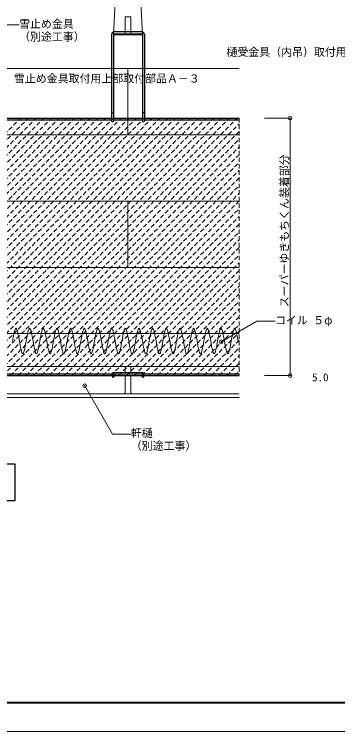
# Model space of a CAD drawing. Units: millimetres on the paper, with parts at other scales. Extents: x -210 to 210, y -148 to 150.
# Drawn here: x -62.3 to 26.4, y -148.5 to 48.4 of the extents above; entities that cross this region are included whole.
import ezdxf
from ezdxf.enums import TextEntityAlignment as Align

# ---------------------------------------------------------------- set-up
doc = ezdxf.new("R2010")
doc.units = ezdxf.units.MM
doc.header["$PDMODE"] = 32
doc.header["$PDSIZE"] = 1
doc.linetypes.add('DASHED1', pattern=[1.8, 1.2, -0.6])
for name, color, linetype, lineweight in [('0-2', 5, 'Continuous', 9), ('0-4', 5, 'Continuous', 9), ('0-5', 6, 'Continuous', 9), ('0-6', 5, 'DASHED1', 9), ('0-8', 5, 'Continuous', 9), ('0-9', 2, 'Continuous', 25), ('0-A', 5, 'Continuous', 9), ('F-0_通り芯', 6, 'Continuous', 9)]:
    doc.layers.add(name, color=color, linetype=linetype, lineweight=lineweight)
doc.styles.add('ＭＳ ゴシック', font='')
doc.styles.get('ＭＳ ゴシック').set_extended_font_data('MS Gothic')

msp = doc.modelspace()

# ---------------------------------------------------------------- linework, layer by layer
at = {"layer": '0-2'}
for p, q in [((-182.617, 33.579), (-0.617, 33.579)), ((-31.117, 15.379), (-31.117, 33.579)), ((-182.617, 15.379), (-0.617, 15.379)), ((-182.617, -2.821), (-0.617, -2.821)), ((-31.117, -21.021), (-31.117, -2.821)), ((-182.617, -21.021), (-0.617, -21.021)), ((-182.617, -39.221), (-0.617, -39.221)), ((-182.617, -48.221), (-0.617, -48.221)), ((-31.867, -48.221), (-31.867, -49.901)), ((-30.367, -48.221), (-30.367, -49.901)), ((-31.867, -50.721), (-31.867, -55.721)), ((-30.367, -50.721), (-30.367, -55.721)), ((-182.617, -55.721), (-0.617, -55.721)), ((-182.617, -56.721), (-0.617, -56.721))]:
    msp.add_line(p, q, dxfattribs=at)
at = {"layer": '0-4'}
for p, q in [((-66.003, 45.548), (-61.003, 45.548)), ((-5.531, -41.444), (4.223, -35.812)), ((4.223, -35.812), (9.223, -35.812))]:
    msp.add_line(p, q, dxfattribs=at)
msp.add_lwpolyline([(-43.001, -53.534), (-35.351, -66.784), (-30.351, -66.784)], dxfattribs=at)
at = {"layer": '0-4', "color": 2, "lineweight": 25}
msp.add_lwpolyline([(-62.066, -75.056), (-122.066, -75.056), (-122.066, -85.056), (-62.066, -85.056)], close=True, dxfattribs=at)
at = {"layer": '0-4'}
for p in [(-5.531, -41.444), (-43.001, -53.534)]:
    msp.add_point(p, dxfattribs=at)
at = {"layer": '0-5'}
for p, q in [((13.383, 19.939), (6.383, 19.939)), ((13.383, 19.939), (13.383, -50.721)), ((13.383, -50.721), (6.383, -50.721))]:
    msp.add_line(p, q, dxfattribs=at)
at = {"layer": '0-5', "color": 2}
for p in [(13.383, 19.939), (13.383, -50.721)]:
    msp.add_point(p, dxfattribs=at)
at = {"layer": '0-6'}
for p, q in [((-131.251, -50.721), (-60.591, 19.939)), ((-129.13, -50.721), (-58.47, 19.939)), ((-127.009, -50.721), (-56.349, 19.939)), ((-124.887, -50.721), (-54.227, 19.939)), ((-122.766, -50.721), (-52.106, 19.939)), ((-120.645, -50.721), (-49.985, 19.939)), ((-118.523, -50.721), (-47.863, 19.939)), ((-116.402, -50.721), (-45.742, 19.939)), ((-114.281, -50.721), (-43.621, 19.939)), ((-112.159, -50.721), (-41.499, 19.939)), ((-110.038, -50.721), (-39.378, 19.939)), ((-107.917, -50.721), (-37.257, 19.939)), ((-105.795, -50.721), (-35.135, 19.939)), ((-103.674, -50.721), (-33.014, 19.939)), ((-101.553, -50.721), (-30.893, 19.939)), ((-99.432, -50.721), (-28.772, 19.939)), ((-97.31, -50.721), (-26.65, 19.939)), ((-95.189, -50.721), (-24.529, 19.939)), ((-93.068, -50.721), (-22.408, 19.939)), ((-90.946, -50.721), (-20.286, 19.939)), ((-88.825, -50.721), (-18.165, 19.939)), ((-86.704, -50.721), (-16.044, 19.939)), ((-84.582, -50.721), (-13.922, 19.939)), ((-82.461, -50.721), (-11.801, 19.939)), ((-80.34, -50.721), (-9.68, 19.939)), ((-78.218, -50.721), (-7.558, 19.939)), ((-76.097, -50.721), (-5.437, 19.939)), ((-73.976, -50.721), (-3.316, 19.939)), ((-71.854, -50.721), (-1.194, 19.939)), ((-0.617, 19.939), (-0.617, -50.721)), ((-69.733, -50.721), (-0.617, 18.396)), ((-67.612, -50.721), (-0.617, 16.274)), ((-65.49, -50.721), (-0.617, 14.153)), ((-63.369, -50.721), (-0.617, 12.032)), ((-61.248, -50.721), (-0.617, 9.91)), ((-59.126, -50.721), (-0.617, 7.789)), ((-57.005, -50.721), (-0.617, 5.668)), ((-54.884, -50.721), (-0.617, 3.546)), ((-52.762, -50.721), (-0.617, 1.425)), ((-50.641, -50.721), (-0.617, -0.696)), ((-48.52, -50.721), (-0.617, -2.818)), ((-46.399, -50.721), (-0.617, -4.939)), ((-44.277, -50.721), (-0.617, -7.06)), ((-42.156, -50.721), (-0.617, -9.182)), ((-40.035, -50.721), (-0.617, -11.303)), ((-37.913, -50.721), (-0.617, -13.424)), ((-35.792, -50.721), (-0.617, -15.546)), ((-33.671, -50.721), (-0.617, -17.667)), ((-31.549, -50.721), (-0.617, -19.788)), ((-29.428, -50.721), (-0.617, -21.91)), ((-27.307, -50.721), (-0.617, -24.031)), ((-25.185, -50.721), (-0.617, -26.152)), ((-23.064, -50.721), (-0.617, -28.274)), ((-20.943, -50.721), (-0.617, -30.395)), ((-18.821, -50.721), (-0.617, -32.516)), ((-16.7, -50.721), (-0.617, -34.637)), ((-14.579, -50.721), (-0.617, -36.759)), ((-12.457, -50.721), (-0.617, -38.88)), ((-10.336, -50.721), (-0.617, -41.001)), ((-8.215, -50.721), (-0.617, -43.123)), ((-6.093, -50.721), (-0.617, -45.244)), ((-3.972, -50.721), (-0.617, -47.365)), ((-1.851, -50.721), (-0.617, -49.487))]:
    msp.add_line(p, q, dxfattribs=at)
at = {"layer": '0-8'}
for points in [[(-62.806, -41.261), (-62.718, -40.768), (-62.566, -39.944), (-62.413, -39.19), (-62.261, -38.553), (-62.109, -38.077), (-61.957, -37.806), (-61.868, -37.761), (-61.78, -37.806), (-61.628, -38.077), (-61.475, -38.553), (-61.323, -39.19), (-61.171, -39.944), (-61.019, -40.768), (-60.93, -41.261)], [(-59.055, -41.261), (-58.967, -40.768), (-58.814, -39.944), (-58.662, -39.19), (-58.51, -38.553), (-58.358, -38.077), (-58.205, -37.806), (-58.117, -37.761), (-58.029, -37.806), (-57.876, -38.077), (-57.724, -38.553), (-57.572, -39.19), (-57.42, -39.944), (-57.267, -40.768), (-57.179, -41.261)], [(-55.304, -41.261), (-55.215, -40.768), (-55.063, -39.944), (-54.911, -39.19), (-54.758, -38.553), (-54.606, -38.077), (-54.454, -37.806), (-54.366, -37.761), (-54.277, -37.806), (-54.125, -38.077), (-53.973, -38.553), (-53.821, -39.19), (-53.668, -39.944), (-53.516, -40.768), (-53.428, -41.261)], [(-51.552, -41.261), (-51.464, -40.768), (-51.312, -39.944), (-51.159, -39.19), (-51.007, -38.553), (-50.855, -38.077), (-50.703, -37.806), (-50.614, -37.761), (-50.526, -37.806), (-50.374, -38.077), (-50.222, -38.553), (-50.069, -39.19), (-49.917, -39.944), (-49.765, -40.768), (-49.677, -41.261)], [(-47.801, -41.261), (-47.713, -40.768), (-47.56, -39.944), (-47.408, -39.19), (-47.256, -38.553), (-47.104, -38.077), (-46.951, -37.806), (-46.863, -37.761), (-46.775, -37.806), (-46.623, -38.077), (-46.47, -38.553), (-46.318, -39.19), (-46.166, -39.944), (-46.014, -40.768), (-45.925, -41.261)], [(-44.05, -41.261), (-43.961, -40.768), (-43.809, -39.944), (-43.657, -39.19), (-43.505, -38.553), (-43.352, -38.077), (-43.2, -37.806), (-43.112, -37.761), (-43.024, -37.806), (-42.871, -38.077), (-42.719, -38.553), (-42.567, -39.19), (-42.415, -39.944), (-42.262, -40.768), (-42.174, -41.261)], [(-40.298, -41.261), (-40.21, -40.768), (-40.058, -39.944), (-39.906, -39.19), (-39.753, -38.553), (-39.601, -38.077), (-39.449, -37.806), (-39.361, -37.761), (-39.272, -37.806), (-39.12, -38.077), (-38.968, -38.553), (-38.816, -39.19), (-38.663, -39.944), (-38.511, -40.768), (-38.423, -41.261)], [(-36.547, -41.261), (-36.459, -40.768), (-36.307, -39.944), (-36.154, -39.19), (-36.002, -38.553), (-35.85, -38.077), (-35.698, -37.806), (-35.609, -37.761), (-35.521, -37.806), (-35.369, -38.077), (-35.216, -38.553), (-35.064, -39.19), (-34.912, -39.944), (-34.76, -40.768), (-34.671, -41.261)], [(-32.796, -41.261), (-32.707, -40.768), (-32.555, -39.944), (-32.403, -39.19), (-32.251, -38.553), (-32.099, -38.077), (-31.946, -37.806), (-31.858, -37.761), (-31.77, -37.806), (-31.617, -38.077), (-31.465, -38.553), (-31.313, -39.19), (-31.161, -39.944), (-31.008, -40.768), (-30.92, -41.261)], [(-29.044, -41.261), (-28.956, -40.768), (-28.804, -39.944), (-28.652, -39.19), (-28.499, -38.553), (-28.347, -38.077), (-28.195, -37.806), (-28.107, -37.761), (-28.018, -37.806), (-27.866, -38.077), (-27.714, -38.553), (-27.562, -39.19), (-27.409, -39.944), (-27.257, -40.768), (-27.169, -41.261)], [(-25.293, -41.261), (-25.205, -40.768), (-25.053, -39.944), (-24.9, -39.19), (-24.748, -38.553), (-24.596, -38.077), (-24.444, -37.806), (-24.355, -37.761), (-24.267, -37.806), (-24.115, -38.077), (-23.963, -38.553), (-23.81, -39.19), (-23.658, -39.944), (-23.506, -40.768), (-23.418, -41.261)], [(-21.542, -41.261), (-21.454, -40.768), (-21.301, -39.944), (-21.149, -39.19), (-20.997, -38.553), (-20.845, -38.077), (-20.692, -37.806), (-20.604, -37.761), (-20.516, -37.806), (-20.364, -38.077), (-20.211, -38.553), (-20.059, -39.19), (-19.907, -39.944), (-19.755, -40.768), (-19.666, -41.261)], [(-17.791, -41.261), (-17.702, -40.768), (-17.55, -39.944), (-17.398, -39.19), (-17.246, -38.553), (-17.093, -38.077), (-16.941, -37.806), (-16.853, -37.761), (-16.765, -37.806), (-16.612, -38.077), (-16.46, -38.553), (-16.308, -39.19), (-16.156, -39.944), (-16.003, -40.768), (-15.915, -41.261)], [(-14.039, -41.261), (-13.951, -40.768), (-13.799, -39.944), (-13.647, -39.19), (-13.494, -38.553), (-13.342, -38.077), (-13.19, -37.806), (-13.102, -37.761), (-13.013, -37.806), (-12.861, -38.077), (-12.709, -38.553), (-12.556, -39.19), (-12.404, -39.944), (-12.252, -40.768), (-12.164, -41.261)], [(-10.288, -41.261), (-10.2, -40.768), (-10.048, -39.944), (-9.895, -39.19), (-9.743, -38.553), (-9.591, -38.077), (-9.439, -37.806), (-9.35, -37.761), (-9.262, -37.806), (-9.11, -38.077), (-8.957, -38.553), (-8.805, -39.19), (-8.653, -39.944), (-8.501, -40.768), (-8.412, -41.261)], [(-6.537, -41.261), (-6.448, -40.768), (-6.296, -39.944), (-6.144, -39.19), (-5.992, -38.553), (-5.839, -38.077), (-5.687, -37.806), (-5.599, -37.761), (-5.511, -37.806), (-5.358, -38.077), (-5.206, -38.553), (-5.054, -39.19), (-4.902, -39.944), (-4.749, -40.768), (-4.661, -41.261)], [(-2.785, -41.261), (-2.697, -40.768), (-2.545, -39.944), (-2.393, -39.19), (-2.24, -38.553), (-2.088, -38.077), (-1.936, -37.806), (-1.848, -37.761), (-1.759, -37.806), (-1.607, -38.077), (-1.455, -38.553), (-1.303, -39.19), (-1.15, -39.944), (-0.998, -40.768), (-0.91, -41.261)], [(-59.055, -41.261), (-59.143, -41.754), (-59.295, -42.578), (-59.448, -43.331), (-59.6, -43.968), (-59.752, -44.445), (-59.904, -44.716), (-59.993, -44.761), (-60.081, -44.716), (-60.233, -44.445), (-60.385, -43.968), (-60.538, -43.331), (-60.69, -42.578), (-60.842, -41.754), (-60.93, -41.261)], [(-55.304, -41.261), (-55.392, -41.754), (-55.544, -42.578), (-55.696, -43.331), (-55.849, -43.968), (-56.001, -44.445), (-56.153, -44.716), (-56.241, -44.761), (-56.33, -44.716), (-56.482, -44.445), (-56.634, -43.968), (-56.786, -43.331), (-56.939, -42.578), (-57.091, -41.754), (-57.179, -41.261)], [(-51.552, -41.261), (-51.641, -41.754), (-51.793, -42.578), (-51.945, -43.331), (-52.097, -43.968), (-52.25, -44.445), (-52.402, -44.716), (-52.49, -44.761), (-52.578, -44.716), (-52.731, -44.445), (-52.883, -43.968), (-53.035, -43.331), (-53.187, -42.578), (-53.34, -41.754), (-53.428, -41.261)], [(-47.801, -41.261), (-47.889, -41.754), (-48.041, -42.578), (-48.194, -43.331), (-48.346, -43.968), (-48.498, -44.445), (-48.65, -44.716), (-48.739, -44.761), (-48.827, -44.716), (-48.979, -44.445), (-49.132, -43.968), (-49.284, -43.331), (-49.436, -42.578), (-49.588, -41.754), (-49.677, -41.261)], [(-44.05, -41.261), (-44.138, -41.754), (-44.29, -42.578), (-44.442, -43.331), (-44.595, -43.968), (-44.747, -44.445), (-44.899, -44.716), (-44.987, -44.761), (-45.076, -44.716), (-45.228, -44.445), (-45.38, -43.968), (-45.533, -43.331), (-45.685, -42.578), (-45.837, -41.754), (-45.925, -41.261)], [(-40.298, -41.261), (-40.387, -41.754), (-40.539, -42.578), (-40.691, -43.331), (-40.843, -43.968), (-40.996, -44.445), (-41.148, -44.716), (-41.236, -44.761), (-41.324, -44.716), (-41.477, -44.445), (-41.629, -43.968), (-41.781, -43.331), (-41.933, -42.578), (-42.086, -41.754), (-42.174, -41.261)], [(-36.547, -41.261), (-36.635, -41.754), (-36.788, -42.578), (-36.94, -43.331), (-37.092, -43.968), (-37.244, -44.445), (-37.397, -44.716), (-37.485, -44.761), (-37.573, -44.716), (-37.725, -44.445), (-37.878, -43.968), (-38.03, -43.331), (-38.182, -42.578), (-38.334, -41.754), (-38.423, -41.261)], [(-32.796, -41.261), (-32.884, -41.754), (-33.036, -42.578), (-33.189, -43.331), (-33.341, -43.968), (-33.493, -44.445), (-33.645, -44.716), (-33.734, -44.761), (-33.822, -44.716), (-33.974, -44.445), (-34.126, -43.968), (-34.279, -43.331), (-34.431, -42.578), (-34.583, -41.754), (-34.671, -41.261)], [(-29.044, -41.261), (-29.133, -41.754), (-29.285, -42.578), (-29.437, -43.331), (-29.59, -43.968), (-29.742, -44.445), (-29.894, -44.716), (-29.982, -44.761), (-30.071, -44.716), (-30.223, -44.445), (-30.375, -43.968), (-30.527, -43.331), (-30.68, -42.578), (-30.832, -41.754), (-30.92, -41.261)], [(-25.293, -41.261), (-25.382, -41.754), (-25.534, -42.578), (-25.686, -43.331), (-25.838, -43.968), (-25.99, -44.445), (-26.143, -44.716), (-26.231, -44.761), (-26.319, -44.716), (-26.472, -44.445), (-26.624, -43.968), (-26.776, -43.331), (-26.928, -42.578), (-27.081, -41.754), (-27.169, -41.261)], [(-21.542, -41.261), (-21.63, -41.754), (-21.782, -42.578), (-21.935, -43.331), (-22.087, -43.968), (-22.239, -44.445), (-22.391, -44.716), (-22.48, -44.761), (-22.568, -44.716), (-22.72, -44.445), (-22.873, -43.968), (-23.025, -43.331), (-23.177, -42.578), (-23.329, -41.754), (-23.418, -41.261)], [(-17.791, -41.261), (-17.879, -41.754), (-18.031, -42.578), (-18.183, -43.331), (-18.336, -43.968), (-18.488, -44.445), (-18.64, -44.716), (-18.728, -44.761), (-18.817, -44.716), (-18.969, -44.445), (-19.121, -43.968), (-19.273, -43.331), (-19.426, -42.578), (-19.578, -41.754), (-19.666, -41.261)], [(-14.039, -41.261), (-14.128, -41.754), (-14.28, -42.578), (-14.432, -43.331), (-14.584, -43.968), (-14.737, -44.445), (-14.889, -44.716), (-14.977, -44.761), (-15.065, -44.716), (-15.218, -44.445), (-15.37, -43.968), (-15.522, -43.331), (-15.674, -42.578), (-15.827, -41.754), (-15.915, -41.261)], [(-10.288, -41.261), (-10.376, -41.754), (-10.529, -42.578), (-10.681, -43.331), (-10.833, -43.968), (-10.985, -44.445), (-11.138, -44.716), (-11.226, -44.761), (-11.314, -44.716), (-11.466, -44.445), (-11.619, -43.968), (-11.771, -43.331), (-11.923, -42.578), (-12.075, -41.754), (-12.164, -41.261)], [(-6.537, -41.261), (-6.625, -41.754), (-6.777, -42.578), (-6.93, -43.331), (-7.082, -43.968), (-7.234, -44.445), (-7.386, -44.716), (-7.475, -44.761), (-7.563, -44.716), (-7.715, -44.445), (-7.867, -43.968), (-8.02, -43.331), (-8.172, -42.578), (-8.324, -41.754), (-8.412, -41.261)], [(-2.785, -41.261), (-2.874, -41.754), (-3.026, -42.578), (-3.178, -43.331), (-3.331, -43.968), (-3.483, -44.445), (-3.635, -44.716), (-3.723, -44.761), (-3.812, -44.716), (-3.964, -44.445), (-4.116, -43.968), (-4.268, -43.331), (-4.421, -42.578), (-4.573, -41.754), (-4.661, -41.261)]]:
    msp.add_lwpolyline(points, dxfattribs=at)
at = {"layer": '0-9'}
for p, q in [((-27.317, 43.639), (-34.917, 43.639)), ((-35.617, 42.939), (-35.617, 19.189)), ((-35.117, 42.939), (-35.117, 19.189)), ((-34.917, 43.139), (-27.317, 43.139)), ((-27.117, 42.939), (-27.117, 19.189)), ((-26.617, 42.939), (-26.617, 19.189)), ((-72.117, 19.939), (-35.617, 19.939)), ((-35.617, 21.439), (-35.117, 21.439)), ((-35.117, 19.939), (-27.117, 19.939)), ((-26.617, 21.439), (-27.117, 21.439)), ((-26.617, 19.939), (-0.617, 19.939)), ((-72.117, 19.439), (-35.617, 19.439)), ((-35.117, 19.439), (-27.117, 19.439)), ((-26.617, 19.439), (-0.617, 19.439)), ((-117.867, -50.221), (-35.367, -50.221)), ((-117.867, -50.721), (-35.367, -50.721)), ((-35.367, -50.061), (-35.367, -51.041)), ((-35.047, -50.061), (-35.047, -51.041)), ((-35.047, -50.221), (-27.187, -50.221)), ((-35.047, -50.221), (-27.187, -50.221)), ((-35.047, -50.721), (-27.187, -50.721)), ((-35.047, -50.721), (-27.187, -50.721)), ((-27.187, -50.061), (-27.187, -51.041)), ((-26.867, -50.061), (-26.867, -51.041)), ((-26.867, -50.221), (-0.617, -50.221)), ((-26.867, -50.721), (-0.617, -50.721))]:
    msp.add_line(p, q, dxfattribs=at)
at = {"layer": '0-9', "color": 5, "lineweight": 9}
for p, q in [((-35.207, -49.901), (-27.027, -49.901)), ((-35.047, -50.221), (-27.187, -50.221))]:
    msp.add_line(p, q, dxfattribs=at)
at = {"layer": '0-9'}
for centre, radius, start, end in [((-34.917, 42.939), 0.7, 90, 180), ((-27.317, 42.939), 0.7, 0, 90), ((-34.917, 42.939), 0.2, 90, 180), ((-27.317, 42.939), 0.2, 0, 90), ((-35.367, 19.189), 0.25, 180, 0), ((-26.867, 19.189), 0.25, 180, 0), ((-35.207, -50.061), 0.16, 0, 180), ((-35.207, -51.041), 0.16, 180, 0), ((-27.027, -50.061), 0.16, 0, 180), ((-27.027, -51.041), 0.16, 180, 0)]:
    msp.add_arc(centre, radius, start, end, dxfattribs=at)
at = {"layer": '0-A'}
for p, q in [((-35.117, 42.779), (-34.594, 51.779)), ((-27.64, 51.779), (-27.117, 42.779)), ((-31.867, 47.779), (-30.367, 47.779)), ((-31.867, 47.779), (-31.867, 42.939)), ((-30.367, 47.779), (-30.367, 42.939)), ((-35.117, 42.939), (-27.117, 42.939)), ((-35.117, 42.779), (-27.117, 42.779))]:
    msp.add_line(p, q, dxfattribs=at)
at = {"layer": 'F-0_通り芯', "color": 3, "lineweight": 40}
msp.add_line((-188, -140.5), (202, -140.5), dxfattribs=at)
at = {"layer": 'F-0_通り芯'}
msp.add_line((-210, -148.5), (210, -148.5), dxfattribs=at)

# ---------------------------------------------------------------- texts
at = {"layer": '0-4', "color": 7, "style": 'ＭＳ ゴシック'}
for s, p in [('雪止め金具', (-61.003, 44.048)), ('（別途工事）', (-61.003, 40.548)), ('樋受金具（内吊）取付用下部取付部品Ｂ－４', (-4.101, 36.349)), ('雪止め金具取付用上部取付部品Ａ－３', (-62.415, 29.059)), ('コイル ５φ', (9.223, -37.312)), ('5.0', (19.407, -52.966)), ('軒樋', (-30.351, -68.284)), ('（別途工事）', (-30.351, -71.784))]:
    msp.add_text(s, height=2.199, dxfattribs=at).set_placement(p, align=Align.BOTTOM_LEFT)
msp.add_text('スーパーゆきもちくん装着部分', height=2.199, rotation=90, dxfattribs=at).set_placement((13.553, -32.004), align=Align.BOTTOM_LEFT)

doc.saveas('drawing.dxf')
